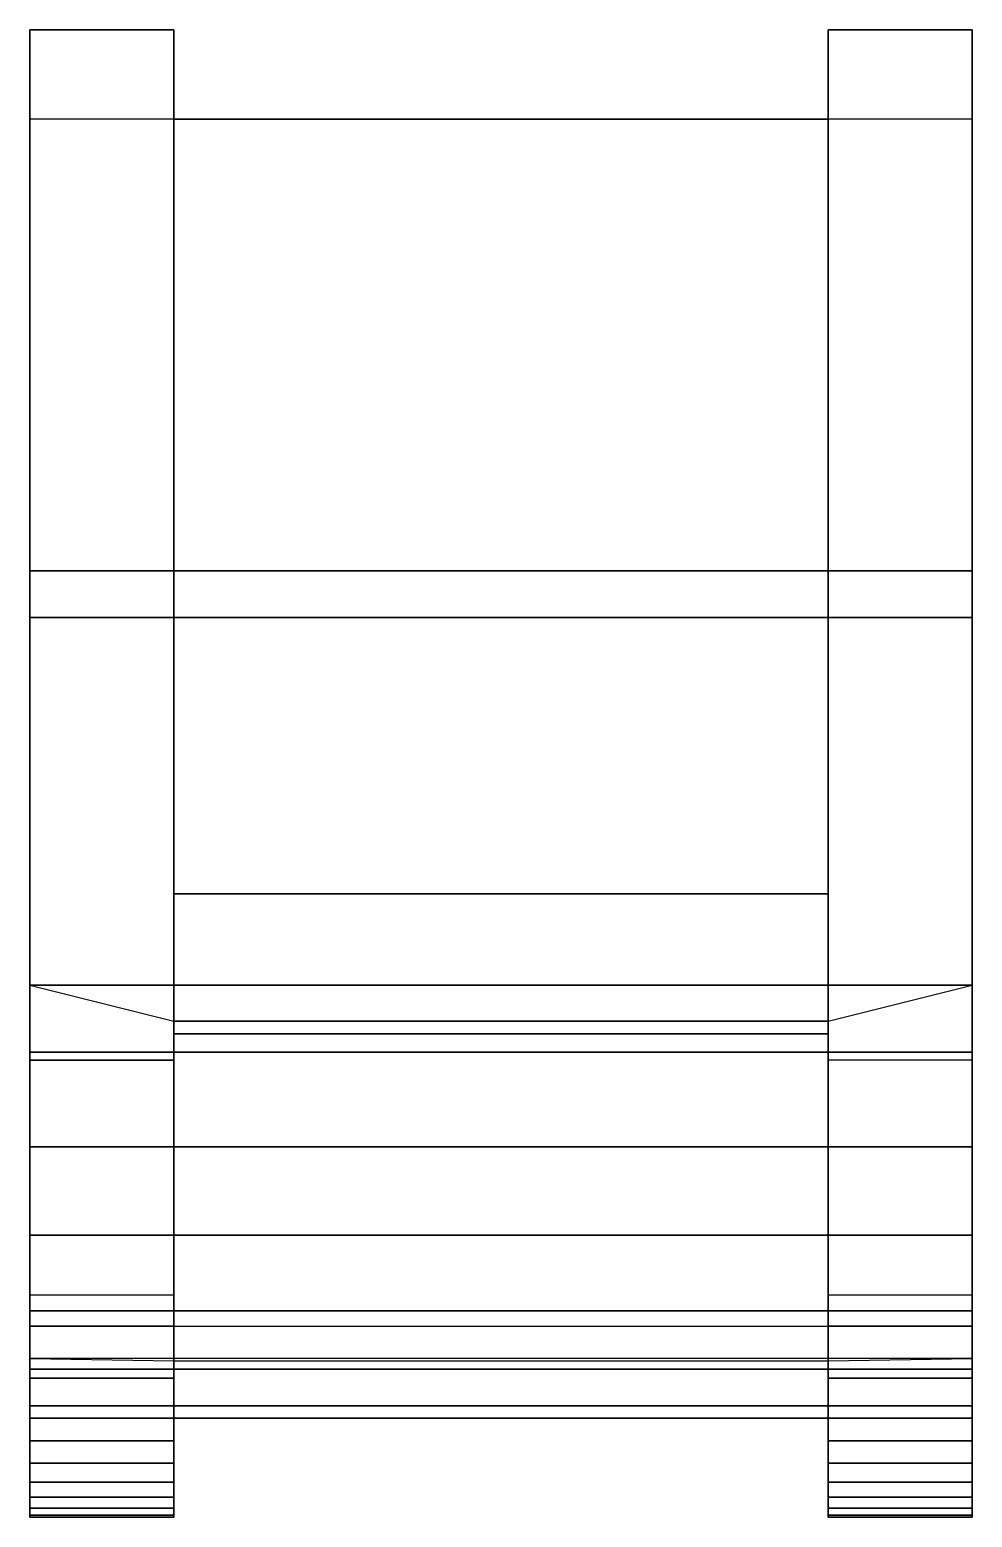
# Model space of a CAD drawing. Header units: inches. Extents: x -21 to -4, y -96.2 to -69.3.
import ezdxf

# ---------------------------------------------------------------- set-up
doc = ezdxf.new("R2010")
doc.units = ezdxf.units.IN
doc.header["$MEASUREMENT"] = 0
doc.layers.add('ACESSORIOS', color=104, linetype='Continuous')

msp = doc.modelspace()

# ---------------------------------------------------------------- linework, layer by layer
for p, q in [((-21, -69.344, 63.3), (-21, -79.944, 63.3)), ((-21, -79.104, 13.391), (-21, -69.344, 27.176)), ((-21, -69.344, 27.176), (-21, -70.956, 24.9)), ((-18.4, -69.344, 27.176), (-18.4, -70.956, 24.9)), ((-18.4, -69.344, 63.3), (-18.4, -79.944, 63.3)), ((-6.6, -69.344, 27.176), (-6.6, -70.956, 24.9)), ((-6.6, -69.344, 63.3), (-6.6, -79.944, 63.3)), ((-4, -79.104, 13.391), (-4, -69.344, 27.176)), ((-4, -69.344, 27.176), (-4, -69.344, 63.3)), ((-4, -69.344, 63.3), (-4, -79.944, 63.3)), ((-4, -69.344, 27.176), (-4, -70.956, 24.9)), ((-18.4, -84.924, 24.9), (-18.4, -70.956, 24.9)), ((-6.6, -84.924, 24.9), (-6.6, -70.956, 24.9)), ((-21, -79.104, -75.732), (-21, -79.104, 13.391)), ((-21, -86.574, -86.4), (-21, -79.104, -75.732)), ((-4, -86.574, -86.4), (-4, -79.104, -75.732)), ((-4, -79.104, -75.732), (-4, -79.104, 13.391)), ((-21, -79.944, 64.9), (-21, -87.782, 64.9)), ((-21, -79.944, 63.3), (-21, -79.944, 64.9)), ((-21, -79.944, 55.02), (-21, -92.722, 55.02)), ((-21, -79.944, 63.3), (-21, -79.944, 55.02)), ((-18.4, -79.944, 63.3), (-18.4, -79.944, 55.02)), ((-18.4, -79.944, 55.02), (-18.4, -92.722, 55.02)), ((-6.6, -79.944, 55.02), (-6.6, -92.722, 55.02)), ((-6.6, -79.944, 63.3), (-6.6, -79.944, 55.02)), ((-4, -79.944, 63.3), (-4, -79.944, 64.9)), ((-4, -79.944, 64.9), (-4, -87.782, 64.9)), ((-4, -79.944, 55.02), (-4, -92.722, 55.02)), ((-4, -79.944, 63.3), (-4, -79.944, 55.02)), ((-18.4, -84.924, -68.386), (-18.4, -84.924, 24.9)), ((-18.4, -84.924, -68.386), (-18.4, -87.452, -68.386)), ((-6.6, -84.924, -68.386), (-6.6, -87.452, -68.386)), ((-6.6, -84.924, -68.386), (-6.6, -84.924, 24.9)), ((-21, -93.307, -86.4), (-21, -86.574, -86.4)), ((-4, -93.307, -86.4), (-4, -86.574, -86.4)), ((-21, -87.924, -75.548), (-21, -93.659, -75.548)), ((-4, -87.924, -75.548), (-4, -93.659, -75.548)), ((-4, -96.168, -65.389), (-4, -92.166, -65.389)), ((-21, -92.722, 35.685), (-21, -94.792, 32.729)), ((-21, -92.722, 55.02), (-21, -92.722, 35.685)), ((-21, -94.382, 55.02), (-21, -92.722, 55.02)), ((-18.4, -92.722, 35.685), (-18.4, -92.722, 55.02)), ((-18.4, -94.792, 32.729), (-18.4, -92.722, 35.685)), ((-6.6, -94.792, 32.729), (-6.6, -92.722, 35.685)), ((-6.6, -92.722, 35.685), (-6.6, -92.722, 55.02)), ((-4, -94.382, 55.02), (-4, -92.722, 55.02)), ((-4, -92.722, 55.02), (-4, -92.722, 35.685)), ((-4, -92.722, 35.685), (-4, -94.792, 32.729)), ((-21, -93.659, -75.548), (-21, -93.307, -86.4)), ((-4, -93.659, -75.548), (-4, -93.307, -86.4)), ((-21, -94.382, 58.3), (-21, -94.382, 55.02)), ((-4, -94.382, 58.3), (-4, -94.382, 55.02)), ((-6.6, -94.482, -65.389), (-6.6, -96.168, -65.389)), ((-21, -94.792, 32.729), (-21, -94.792, 22.351)), ((-18.4, -94.792, 22.351), (-18.4, -94.792, 32.729)), ((-6.6, -94.792, 22.351), (-6.6, -94.792, 32.729)), ((-4, -94.792, 32.729), (-4, -94.792, 22.351)), ((-21, -96.168, 19.443), (-21, -96.168, -65.389)), ((-18.4, -96.168, 19.443), (-18.4, -96.168, -65.389)), ((-6.6, -96.168, 19.443), (-6.6, -96.168, -65.389)), ((-4, -96.168, 19.443), (-4, -96.168, -65.389))]:
    msp.add_line(p, q)
at = {"extrusion": (1, 0, 0)}
for centre, radius, start in [((-87.782, 58.3, -21), 6.6, 90), ((-87.782, 58.3, -4), 6.6, 90), ((-92.408, 19.443, -21), 3.76, 129.3395), ((-92.408, 19.443, -4), 3.76, 129.3395)]:
    msp.add_arc(centre, radius, start, 180, dxfattribs=at)
at = {"extrusion": (-1, 0, 0)}
for centre in [(92.408, 19.443, 18.4), (92.408, 19.443, 6.6)]:
    msp.add_arc(centre, 3.76, 0, 50.6605, dxfattribs=at)
at = {"layer": 'ACESSORIOS'}
for p, q in [((-18.4, -79.944, 55.02), (-18.4, -69.344, 55.02)), ((-4, -79.944, 55.02), (-4, -69.344, 55.02)), ((-4, -79.944, 55.02), (-4, -69.344, 55.02)), ((-21, -86.333, 55.02), (-21, -92.722, 55.02)), ((-4, -92.722, 55.02), (-4, -86.333, 55.02)), ((-21, -96.168, -65.389), (-21, -92.166, -65.389)), ((-4, -96.168, -65.389), (-4, -92.166, -65.389)), ((-4, -96.168, -65.389), (-4, -92.166, -65.389))]:
    msp.add_line(p, q, dxfattribs=at)
for points in [[(-21, -69.344, 63.3), (-21, -79.944, 63.3), (-18.4, -79.944, 63.3), (-18.4, -69.344, 63.3)], [(-21, -69.344, 63.3), (-18.4, -69.344, 63.3), (-18.4, -69.344, 27.176), (-21, -69.344, 27.176)], [(-21, -69.344, 27.176), (-18.4, -69.344, 27.176), (-18.4, -70.956, 24.9), (-21, -70.956, 24.9)], [(-21, -69.344, 63.3), (-21, -69.344, 55.02), (-21, -79.944, 55.02), (-21, -79.944, 63.3)], [(-21, -69.344, 55.02), (-21, -69.344, 27.176), (-21, -92.722, 35.685), (-21, -92.722, 55.02)], [(-21, -69.344, 27.176), (-21, -70.956, 24.9), (-21, -94.792, 32.729), (-21, -92.722, 35.685)], [(-18.4, -92.722, 35.685), (-18.4, -69.344, 27.176), (-18.4, -70.956, 24.9), (-18.4, -94.792, 32.729)], [(-18.4, -79.944, 63.3), (-18.4, -79.944, 55.02), (-18.4, -69.344, 55.02), (-18.4, -69.344, 63.3)], [(-18.4, -92.722, 55.02), (-18.4, -69.344, 55.02), (-18.4, -69.344, 27.176), (-18.4, -92.722, 35.685)], [(-6.6, -79.944, 63.3), (-4, -79.944, 63.3), (-4, -69.344, 63.3), (-6.6, -69.344, 63.3)], [(-6.6, -69.344, 27.176), (-4, -69.344, 27.176), (-4, -70.956, 24.9), (-6.6, -70.956, 24.9)], [(-6.6, -69.344, 63.3), (-4, -69.344, 63.3), (-4, -69.344, 27.176), (-6.6, -69.344, 27.176)], [(-6.6, -92.722, 35.685), (-6.6, -69.344, 27.176), (-6.6, -70.956, 24.9), (-6.6, -94.792, 32.729)], [(-6.6, -92.722, 35.685), (-6.6, -69.344, 27.176), (-6.6, -69.344, 55.02), (-6.6, -92.722, 55.02)], [(-6.6, -79.944, 55.02), (-6.6, -79.944, 63.3), (-6.6, -69.344, 63.3), (-6.6, -69.344, 55.02)], [(-4, -92.722, 35.685), (-4, -69.344, 27.176), (-4, -70.956, 24.9), (-4, -94.792, 32.729)], [(-4, -79.944, 63.3), (-4, -79.944, 55.02), (-4, -69.344, 55.02), (-4, -69.344, 63.3)], [(-4, -92.722, 55.02), (-4, -92.722, 35.685), (-4, -69.344, 27.176), (-4, -69.344, 55.02)], [(-21, -70.956, 24.9), (-21, -79.104, 13.391), (-4, -79.104, 13.391), (-4, -70.956, 24.9)], [(-21, -70.956, 24.9), (-21, -79.104, 13.391), (-21, -94.792, 22.351), (-21, -94.792, 32.729)], [(-18.4, -70.956, 24.9), (-6.6, -70.956, 24.9), (-6.6, -84.924, 24.9), (-18.4, -84.924, 24.9)], [(-4, -94.792, 32.729), (-4, -94.792, 22.351), (-4, -79.104, 13.391), (-4, -70.956, 24.9)], [(-21, -86.574, -86.4), (-21, -79.104, -75.732), (-4, -79.104, -75.732), (-4, -86.574, -86.4)], [(-21, -79.104, 13.391), (-4, -79.104, 13.391), (-4, -79.104, -75.732), (-21, -79.104, -75.732)], [(-21, -79.104, 13.391), (-21, -79.104, -75.732), (-21, -92.166, -65.389), (-21, -94.792, 22.351)], [(-21, -79.104, -75.732), (-21, -87.924, -75.548), (-21, -92.166, -65.389), (-21, -85.635, -70.561)], [(-21, -79.104, -75.732), (-21, -86.574, -86.4), (-21, -87.924, -75.548), (-21, -83.514, -75.64)], [(-4, -94.792, 22.351), (-4, -92.166, -65.389), (-4, -79.104, -75.732), (-4, -79.104, 13.391)], [(-4, -92.166, -65.389), (-4, -87.924, -75.548), (-4, -79.104, -75.732), (-4, -92.166, -65.389)], [(-4, -87.924, -75.548), (-4, -86.574, -86.4), (-4, -79.104, -75.732), (-4, -83.514, -75.64)], [(-21, -79.944, 64.9), (-4, -79.944, 64.9), (-4, -87.782, 64.9), (-21, -87.782, 64.9)], [(-21, -79.944, 64.9), (-21, -79.944, 55.02), (-21, -86.333, 55.02), (-21, -87.782, 64.9)], [(-21, -79.944, 63.3), (-18.4, -79.944, 63.3), (-18.4, -79.944, 55.02), (-21, -79.944, 55.02)], [(-21, -79.944, 55.02), (-18.4, -79.944, 55.02), (-18.4, -92.722, 55.02), (-21, -92.722, 55.02)], [(-21, -79.944, 64.9), (-21, -79.944, 63.3), (-4, -79.944, 63.3), (-4, -79.944, 64.9)], [(-6.6, -79.944, 63.3), (-6.6, -79.944, 55.02), (-4, -79.944, 55.02), (-4, -79.944, 63.3)], [(-6.6, -79.944, 55.02), (-4, -79.944, 55.02), (-4, -92.722, 55.02), (-6.6, -92.722, 55.02)], [(-4, -87.782, 64.9), (-4, -86.333, 55.02), (-4, -79.944, 55.02), (-4, -79.944, 64.9)], [(-18.4, -84.924, -81.864), (-18.4, -87.225, -85.15), (-6.6, -87.225, -85.15), (-6.6, -84.924, -81.864)], [(-18.4, -84.924, 24.9), (-6.6, -84.924, 24.9), (-6.6, -84.924, -68.386), (-18.4, -84.924, -68.386)], [(-6.6, -84.924, -81.864), (-18.4, -84.924, -81.864), (-18.4, -87.452, -68.386), (-6.6, -87.452, -68.386)], [(-18.4, -87.452, -68.386), (-18.4, -84.924, -68.386), (-6.6, -84.924, -68.386), (-6.6, -87.452, -68.386)], [(-21, -87.924, -75.548), (-21, -86.574, -86.4), (-21, -93.307, -86.4), (-21, -93.659, -75.548)], [(-21, -93.307, -86.4), (-21, -86.574, -86.4), (-4, -86.574, -86.4), (-4, -93.307, -86.4)], [(-21, -87.924, -75.548), (-21, -86.574, -86.4), (-18.4, -87.225, -85.15), (-18.4, -87.924, -75.548)], [(-6.6, -87.924, -75.548), (-6.6, -87.225, -85.15), (-4, -86.574, -86.4), (-4, -87.924, -75.548)], [(-4, -87.924, -75.548), (-4, -86.574, -86.4), (-4, -93.307, -86.4), (-4, -93.659, -75.548)], [(-18.4, -87.924, -75.548), (-18.4, -87.225, -85.15), (-18.4, -93.348, -85.15), (-18.4, -93.659, -75.548)], [(-18.4, -87.225, -85.15), (-18.4, -93.348, -85.15), (-6.6, -93.348, -85.15), (-6.6, -87.225, -85.15)], [(-6.6, -87.924, -75.548), (-6.6, -87.225, -85.15), (-6.6, -93.348, -85.15), (-6.6, -93.659, -75.548)], [(-6.6, -93.659, -75.548), (-6.6, -87.924, -75.548), (-6.6, -87.225, -85.15), (-6.6, -93.348, -85.15)], [(-21, -87.924, -75.548), (-18.4, -87.924, -75.548), (-18.4, -93.659, -75.548), (-21, -93.659, -75.548)], [(-21, -87.924, -75.548), (-21, -93.659, -75.548), (-21, -96.168, -65.389), (-21, -92.166, -65.389)], [(-18.4, -96.168, -65.389), (-18.4, -93.659, -75.548), (-18.4, -87.924, -75.548), (-18.4, -92.166, -65.389)], [(-6.6, -87.924, -75.548), (-6.6, -93.659, -75.548), (-4, -93.659, -75.548), (-4, -87.924, -75.548)], [(-6.6, -92.166, -65.389), (-6.6, -87.924, -75.548), (-6.6, -93.659, -75.548), (-6.6, -96.168, -65.389)], [(-4, -96.168, -65.389), (-4, -93.659, -75.548), (-4, -87.924, -75.548), (-4, -92.166, -65.389)], [(-21, -92.166, -65.389), (-21, -96.168, -65.389), (-18.4, -96.168, -65.389), (-18.4, -92.166, -65.389)], [(-6.6, -92.166, -65.389), (-6.6, -96.168, -65.389), (-4, -96.168, -65.389), (-4, -92.166, -65.389)], [(-21, -92.722, 55.02), (-18.4, -92.722, 55.02), (-18.4, -92.722, 35.685), (-21, -92.722, 35.685)], [(-21, -94.382, 58.3), (-21, -92.722, 55.02), (-21, -94.382, 55.02), (-21, -94.382, 56.66)], [(-4, -92.722, 55.02), (-4, -94.382, 55.02), (-21, -94.382, 55.02), (-21, -92.722, 55.02)], [(-21, -92.722, 35.685), (-21, -94.792, 32.729), (-18.4, -94.792, 32.729), (-18.4, -92.722, 35.685)], [(-6.6, -92.722, 35.685), (-4, -92.722, 35.685), (-4, -92.722, 55.02), (-6.6, -92.722, 55.02)], [(-6.6, -94.792, 32.729), (-6.6, -92.722, 35.685), (-4, -92.722, 35.685), (-4, -94.792, 32.729)], [(-4, -94.382, 58.3), (-4, -94.382, 55.02), (-4, -92.722, 55.02), (-4, -93.552, 56.66)], [(-21, -93.659, -75.548), (-21, -93.307, -86.4), (-18.4, -93.348, -85.15), (-18.4, -93.659, -75.548)], [(-21, -93.307, -86.4), (-18.4, -93.348, -85.15), (-6.6, -93.348, -85.15), (-4, -93.307, -86.4)], [(-6.6, -93.659, -75.548), (-6.6, -93.348, -85.15), (-4, -93.307, -86.4), (-4, -93.659, -75.548)], [(-21, -96.168, -65.389), (-21, -93.659, -75.548), (-18.4, -93.659, -75.548), (-18.4, -96.168, -65.389)], [(-6.6, -93.659, -75.548), (-4, -93.659, -75.548), (-4, -96.168, -65.389), (-6.6, -96.168, -65.389)], [(-21, -94.382, 58.3), (-21, -94.382, 55.02), (-4, -94.382, 55.02), (-4, -94.382, 58.3)], [(-21, -94.792, 32.729), (-18.4, -94.792, 32.729), (-18.4, -94.792, 22.351), (-21, -94.792, 22.351)], [(-6.6, -94.792, 32.729), (-6.6, -94.792, 22.351), (-4, -94.792, 22.351), (-4, -94.792, 32.729)], [(-21, -96.168, -65.389), (-18.4, -96.168, -65.389), (-18.4, -96.168, 19.443), (-21, -96.168, 19.443)], [(-6.6, -96.168, 19.443), (-4, -96.168, 19.443), (-4, -96.168, -65.389), (-6.6, -96.168, -65.389)]]:
    msp.add_3dface(points, dxfattribs=at)

# ---------------------------------------------------------------- meshes
mesh = msp.add_polymesh((2, 7), dxfattribs=at)
for k, corner in enumerate([(-21, -94.382, 58.3), (-21, -94.157, 60.008), (-21, -93.498, 61.6), (-21, -92.449, 62.967), (-21, -91.082, 64.016), (-21, -89.49, 64.675), (-21, -87.782, 64.9), (-21, -92.722, 55.02), (-21, -91.657, 55.02), (-21, -90.592, 55.02), (-21, -89.528, 55.02), (-21, -88.463, 55.02), (-21, -87.398, 55.02), (-21, -86.333, 55.02)]):
    mesh.set_mesh_vertex(divmod(k, 7), corner)
mesh = msp.add_polymesh((2, 7), dxfattribs=at)
for k, corner in enumerate([(-4, -87.782, 64.9), (-4, -89.49, 64.675), (-4, -91.082, 64.016), (-4, -92.449, 62.967), (-4, -93.498, 61.6), (-4, -94.157, 60.008), (-4, -94.382, 58.3), (-4, -86.333, 55.02), (-4, -87.398, 55.02), (-4, -88.463, 55.02), (-4, -89.528, 55.02), (-4, -90.592, 55.02), (-4, -91.657, 55.02), (-4, -92.722, 55.02)]):
    mesh.set_mesh_vertex(divmod(k, 7), corner)
mesh = msp.add_polymesh((2, 7), dxfattribs=at)
for k, corner in enumerate([(-21, -94.382, 58.3), (-21, -94.157, 60.008), (-21, -93.498, 61.6), (-21, -92.449, 62.967), (-21, -91.082, 64.016), (-21, -89.49, 64.675), (-21, -87.782, 64.9), (-4, -94.382, 58.3), (-4, -94.157, 60.008), (-4, -93.498, 61.6), (-4, -92.449, 62.967), (-4, -91.082, 64.016), (-4, -89.49, 64.675), (-4, -87.782, 64.9)]):
    mesh.set_mesh_vertex(divmod(k, 7), corner)
mesh = msp.add_polymesh((2, 7), dxfattribs=at)
for k, corner in enumerate([(-4, -96.168, -65.389), (-4, -95.501, -65.389), (-4, -94.834, -65.389), (-4, -94.167, -65.389), (-4, -93.5, -65.389), (-4, -92.833, -65.389), (-4, -92.166, -65.389), (-4, -96.168, 19.443), (-4, -96.128, 19.995), (-4, -96.006, 20.535), (-4, -95.807, 21.052), (-4, -95.534, 21.533), (-4, -95.193, 21.97), (-4, -94.792, 22.351)]):
    mesh.set_mesh_vertex(divmod(k, 7), corner)
mesh = msp.add_polymesh((2, 7), dxfattribs=at)
for k, corner in enumerate([(-21, -94.792, 22.351), (-21, -95.193, 21.97), (-21, -95.534, 21.533), (-21, -95.807, 21.052), (-21, -96.006, 20.535), (-21, -96.128, 19.995), (-21, -96.168, 19.443), (-18.4, -94.792, 22.351), (-18.4, -95.193, 21.97), (-18.4, -95.534, 21.533), (-18.4, -95.807, 21.052), (-18.4, -96.006, 20.535), (-18.4, -96.128, 19.995), (-18.4, -96.168, 19.443)]):
    mesh.set_mesh_vertex(divmod(k, 7), corner)
mesh = msp.add_polymesh((2, 7), dxfattribs=at)
for k, corner in enumerate([(-6.6, -94.792, 22.351), (-6.6, -95.193, 21.97), (-6.6, -95.534, 21.533), (-6.6, -95.807, 21.052), (-6.6, -96.006, 20.535), (-6.6, -96.128, 19.995), (-6.6, -96.168, 19.443), (-4, -94.792, 22.351), (-4, -95.193, 21.97), (-4, -95.534, 21.533), (-4, -95.807, 21.052), (-4, -96.006, 20.535), (-4, -96.128, 19.995), (-4, -96.168, 19.443)]):
    mesh.set_mesh_vertex(divmod(k, 7), corner)

doc.saveas('drawing.dxf')
